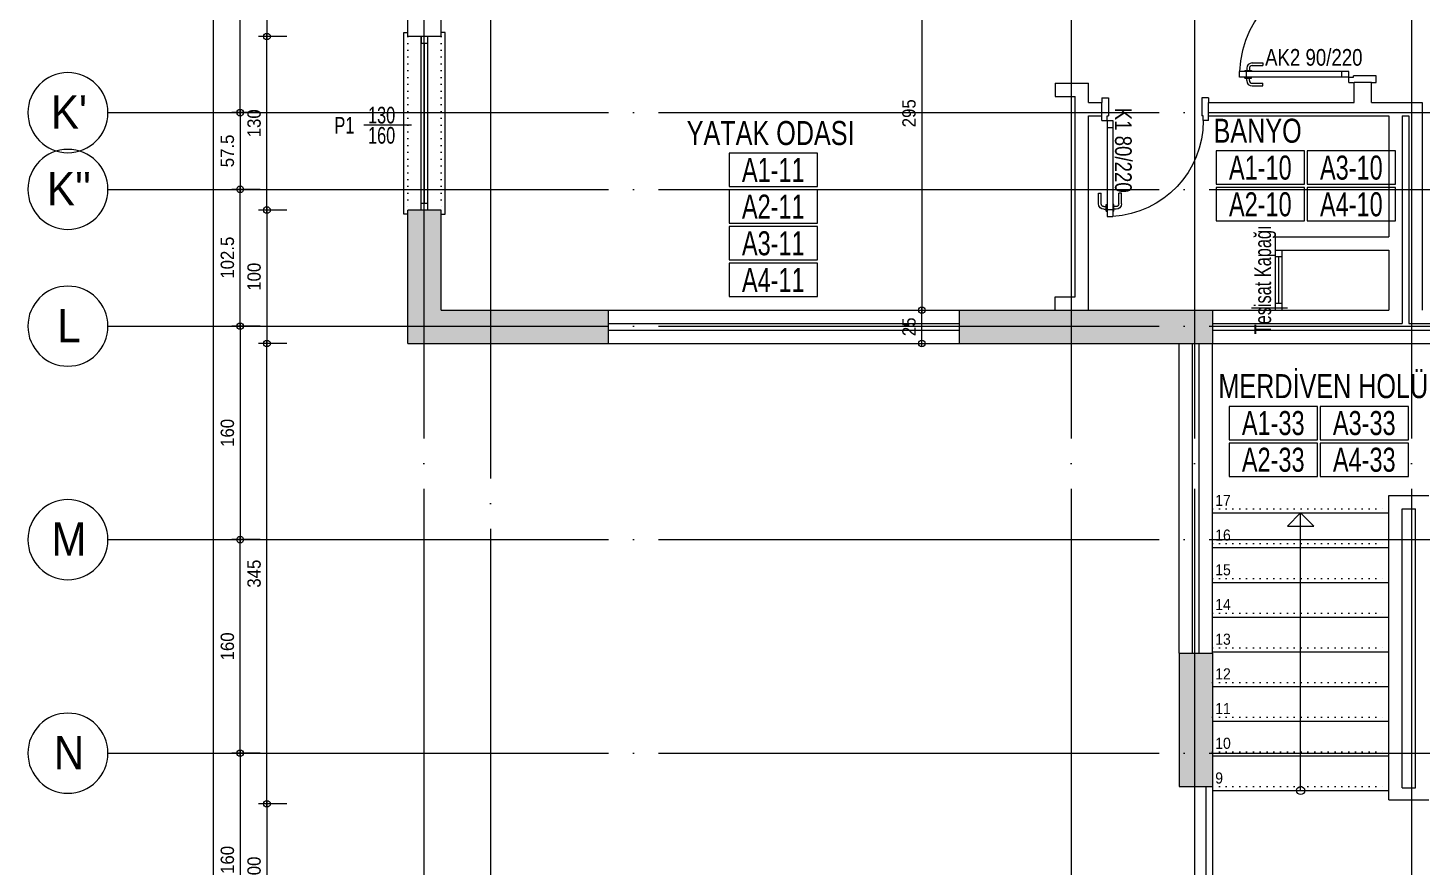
# Model space of a CAD drawing. Extents: x 460786 to 545292, y 30998 to 41694.
# Drawn here: x 468896 to 469941, y 38162 to 38791 of the extents above; entities that cross this region are included whole.
import ezdxf
from ezdxf.enums import TextEntityAlignment as Align

# ---------------------------------------------------------------- set-up
doc = ezdxf.new("R2010")
doc.units = 0
doc.header["$LTSCALE"] = 50
doc.header["$MEASUREMENT"] = 0
doc.header["$PDMODE"] = 35
doc.linetypes.add('DASHDOT', pattern=[5.5, 5, -0.25, 0, -0.25])
doc.linetypes.add('DASHED', pattern=[0.1, 0, -0.1])
doc.layers.get('0').update_dxf_attribs({"linetype": 'CONTINUOUS'})
doc.layers.get('Defpoints').update_dxf_attribs({"linetype": 'CONTINUOUS'})
for name, color, linetype in [('A-Aks Balonu', 2, 'CONTINUOUS'), ('A-Aks Dikey', 12, 'DASHDOT'), ('A-Aks Yatay', 12, 'DASHDOT'), ('A-Betonarme', 6, 'CONTINUOUS'), ('A-Cam', 160, 'CONTINUOUS'), ('A-Dash', 9, 'DASHED'), ('A-Duvar', 7, 'CONTINUOUS'), ('A-Gör 2', 40, 'CONTINUOUS'), ('A-Kapı', 2, 'CONTINUOUS'), ('A-mahal adi', 1, 'CONTINUOUS'), ('A-mahal no', 4, 'CONTINUOUS'), ('A-Merdiven', 11, 'CONTINUOUS'), ('A-Olcu DIS Dikey', 8, 'CONTINUOUS'), ('A-Olcu Ic Dikey', 8, 'CONTINUOUS'), ('A-Poz-Kapı', 4, 'CONTINUOUS'), ('A-Poz-Pen', 4, 'CONTINUOUS'), ('A-Tarama 1', 9, 'CONTINUOUS'), ('A-Yazı 2', 205, 'CONTINUOUS'), ('A-Yazı Merdiven', 4, 'CONTINUOUS')]:
    doc.layers.add(name, color=color, linetype=linetype)
doc.styles.add('blkan', font='arial.ttf', dxfattribs={"width": 0.9, "height": 12.5})
doc.styles.get("Standard").update_dxf_attribs({"font": 'arial.ttf', "width": 0.9})
doc.dimstyles.new('EXIT', dxfattribs={"dimscale": 50, "dimtxt": 0.23, "dimasz": 0.03, "dimexe": 0.125, "dimexo": 0.5, "dimgap": 0.09, "dimtad": 1, "dimzin": 1, "dimdsep": 46, "dimtxsty": 'Standard', "dimblk": 'TICK', "dimcen": 0.2, "dimadec": 0, "dimazin": 0, "dimtfac": 1, "dimtix": 1, "dimtofl": 0, "dimtmove": 2, "dimatfit": 3, "dimldrblk": 'TICK', "dimfxl": 1, "dimtolj": 1, "dimtzin": 1, "dimarcsym": 0})

# ---------------------------------------------------------------- blocks, each defined once
blk = doc.blocks.new('aks')
blk.add_circle((-0.8, 38.6), 60)
at = {"width": 0.9}
blk.add_attdef('AKSNO', text='', height=50, dxfattribs=at).set_placement((-0.8, 38.6), align=Align.MIDDLE_CENTER)
blk = doc.blocks.new('poz-pk1')
blk.add_line((24.3, 28.7), (24.3, -5.7))
at = {"width": 0.7}
for p in [(17, 10), (31.5, 10)]:
    blk.add_attdef('YAZı', text='', height=12, rotation=90, dxfattribs=at).set_placement(p, align=Align.MIDDLE_CENTER)
blk.add_attdef('POZ', text='', height=12, dxfattribs=at).set_placement((24.3, -14.4), align=Align.MIDDLE_CENTER)
blk = doc.blocks.new('kapı L 80p 10')
at = {"ltscale": 20}
for p, q in [((4, 75.4), (8.2, 75.4)), ((4, 3.5), (4, 75.4)), ((8.2, 3.5), (8.2, 75.4)), ((-2.5, 65.9), (-2.5, 57.9)), ((-0.5, 65.9), (-0.5, 57.9)), ((1.5, 69.9), (3.2, 69.9)), ((1.5, 67.9), (3.2, 67.9)), ((3.2, 71.4), (4, 71.4)), ((3.2, 71.4), (3.2, 66.4)), ((3.2, 66.4), (4, 66.4)), ((3.2, 66.4), (4, 66.4)), ((4, 70.2), (8.2, 70.2)), ((9, 71.4), (8.2, 71.4)), ((9, 66.4), (8.2, 66.4)), ((9, 71.4), (9, 66.4)), ((10.7, 69.9), (9, 69.9)), ((10.7, 67.9), (9, 67.9)), ((12.7, 65.9), (12.7, 57.9)), ((14.7, 65.9), (14.7, 57.9)), ((-2.5, 57.9), (-0.5, 57.9)), ((14.7, 57.9), (12.7, 57.9)), ((0, 3.5), (4, 3.5)), ((0, 3.5), (0, 0)), ((4, 8.7), (8.2, 8.7)), ((4, 3.5), (8.2, 3.5)), ((4, 3.5), (4, 0)), ((80, 3.5), (76, 3.5)), ((76, 3.5), (76, 0)), ((80, 3.5), (80, 0)), ((0, -13.5), (0, -10)), ((4, 0), (5, 0)), ((5, -13.5), (5, 0)), ((75, -13.5), (75, 0)), ((76, 0), (75, 0)), ((80, -13.5), (80, -10)), ((0, -13.5), (5, -13.5)), ((80, -13.5), (75, -13.5))]:
    blk.add_line(p, q, dxfattribs=at)
blk.add_arc((4, 3.5), 72, 360, 86.6558)
for centre, radius, start, end in [((1.5, 65.9), 4, 90, 180), ((1.5, 65.9), 2, 90, 180), ((10.7, 65.9), 4, 0, 90), ((10.7, 65.9), 2, 0, 90)]:
    blk.add_arc(centre, radius, start, end, dxfattribs=at)
at = {"layer": 'A-Poz-Kapı', "width": 0.8}
blk.add_attdef('POZNO', (30.2, -10), '', height=12.5, rotation=90, dxfattribs=at)
blk = doc.blocks.new('kapı L 90p 13.5')
at = {"ltscale": 20}
for p, q in [((1.5, 74.9), (3.2, 74.9)), ((3.2, 76.4), (4, 76.4)), ((3.2, 76.4), (3.2, 71.4)), ((4, 80.4), (8.2, 80.4)), ((4, -1.5), (4, 80.4)), ((4, 75.2), (8.2, 75.2)), ((8.2, -1.5), (8.2, 80.4)), ((9, 76.4), (8.2, 76.4)), ((9, 76.4), (9, 71.4)), ((10.7, 74.9), (9, 74.9)), ((-2.5, 70.9), (-2.5, 62.9)), ((-2.5, 62.9), (-0.5, 62.9)), ((-0.5, 70.9), (-0.5, 62.9)), ((1.5, 72.9), (3.2, 72.9)), ((3.2, 71.4), (4, 71.4)), ((3.2, 71.4), (4, 71.4)), ((9, 71.4), (8.2, 71.4)), ((10.7, 72.9), (9, 72.9)), ((12.7, 70.9), (12.7, 62.9)), ((14.7, 62.9), (12.7, 62.9)), ((14.7, 70.9), (14.7, 62.9)), ((4, 3.7), (8.2, 3.7)), ((0, -1.5), (4, -1.5)), ((0, -1.5), (0, -5)), ((4, -1.5), (8.2, -1.5)), ((4, -1.5), (4, -5)), ((4, -5), (5, -5)), ((5, -22), (5, -5)), ((85, -22), (85, -5)), ((86, -5), (85, -5)), ((90, -1.5), (86, -1.5)), ((86, -1.5), (86, -5)), ((90, -1.5), (90, -5))]:
    blk.add_line(p, q, dxfattribs=at)
for p, q in [((0, -18.5), (0, -22)), ((90, -18.5), (90, -22)), ((0, -22), (5, -22)), ((90, -22), (85, -22))]:
    blk.add_line(p, q)
for centre, radius, start, end in [((1.5, 70.9), 4, 90, 180), ((10.7, 70.9), 4, 0, 90), ((1.5, 70.9), 2, 90, 180), ((10.7, 70.9), 2, 0, 90)]:
    blk.add_arc(centre, radius, start, end, dxfattribs=at)
blk.add_arc((4, -1.5), 82, 0, 87.0641)
at = {"layer": 'A-Poz-Kapı', "width": 0.8}
blk.add_attdef('POZNO', (25, -18.5), '', height=12.5, rotation=90, dxfattribs=at)
blk = doc.blocks.new('mahal adı')
at = {"layer": 'A-mahal no'}
blk.add_lwpolyline([(-75.6, -73.4), (89.9, -73.4), (89.9, -10.9), (-75.6, -10.9)], close=True, dxfattribs=at)
at = {"layer": 'A-mahal adi', "width": 0.75}
for p in [(2.1, 88.8), (2.1, 27)]:
    blk.add_attdef('MAHALADI', text='', height=45, dxfattribs=at).set_placement(p, align=Align.MIDDLE_CENTER)
at = {"layer": 'A-mahal no', "width": 0.7}
blk.add_attdef('MAHALNO', text='', height=45, dxfattribs=at).set_placement((7.1, -42.1), align=Align.MIDDLE_CENTER)
blk = doc.blocks.new('TICK', base_point=(53.7, 38.06))
blk.add_line((55.37, 38.06), (52.04, 38.06))
blk.add_circle((53.7, 38.06), 1.67)
blk = doc.blocks.new('*D278')
at = {"layer": 'A-Olcu DIS Dikey', "color": 0, "lineweight": -2, "transparency": 16777216}
for p, q in [((469090, 38899.5), (469068.8, 38899.5)), ((469075, 38898), (469075, 38786)), ((469090, 38784.5), (469068.8, 38784.5))]:
    blk.add_line(p, q, dxfattribs=at)
at = {"layer": 'Defpoints', "color": 0, "transparency": 16777216}
for p in [(469115, 38899.5), (469075, 38784.5), (469115, 38784.5)]:
    blk.add_point(p, dxfattribs=at)
at = {"layer": 'A-Olcu DIS Dikey', "color": 0, "lineweight": -2, "transparency": 16777216, "xscale": 1.5, "yscale": 1.5, "zscale": 1.5}
for p, rotation in [((469075, 38899.5), 90), ((469075, 38784.5), 270)]:
    blk.add_blockref('TICK', p, dxfattribs=dict(at, rotation=rotation))
at = {"layer": 'A-Olcu DIS Dikey', "color": 0, "transparency": 16777216, "insert": (469065.4, 38842), "char_height": 10, "attachment_point": 5, "rotation": 90}
blk.add_mtext('\\A1;115', dxfattribs=at)
blk = doc.blocks.new('*D279')
at = {"layer": 'A-Olcu DIS Dikey', "color": 0, "lineweight": -2, "transparency": 16777216}
for p, q in [((469090, 38554.5), (469068.8, 38554.5)), ((469075, 38211), (469075, 38553)), ((469090, 38209.5), (469068.8, 38209.5))]:
    blk.add_line(p, q, dxfattribs=at)
at = {"layer": 'Defpoints', "color": 0, "transparency": 16777216}
for p in [(469075, 38554.5), (469115, 38554.5), (469115, 38209.5)]:
    blk.add_point(p, dxfattribs=at)
at = {"layer": 'A-Olcu DIS Dikey', "color": 0, "lineweight": -2, "transparency": 16777216, "xscale": 1.5, "yscale": 1.5, "zscale": 1.5}
for p, rotation in [((469075, 38554.5), 90), ((469075, 38209.5), 270)]:
    blk.add_blockref('TICK', p, dxfattribs=dict(at, rotation=rotation))
at = {"layer": 'A-Olcu DIS Dikey', "color": 0, "transparency": 16777216, "insert": (469065.4, 38382), "char_height": 10, "attachment_point": 5, "rotation": 90}
blk.add_mtext('\\A1;345', dxfattribs=at)
blk = doc.blocks.new('*D281')
at = {"layer": 'A-Olcu DIS Dikey', "color": 0, "lineweight": -2, "transparency": 16777216}
for p, q in [((469070, 38247.5), (469048.8, 38247.5)), ((469055, 38246), (469055, 38089)), ((469070, 38087.5), (469048.8, 38087.5))]:
    blk.add_line(p, q, dxfattribs=at)
at = {"layer": 'Defpoints', "color": 0, "transparency": 16777216}
for p in [(469095, 38247.5), (469055, 38087.5), (469095, 38087.5)]:
    blk.add_point(p, dxfattribs=at)
at = {"layer": 'A-Olcu DIS Dikey', "color": 0, "lineweight": -2, "transparency": 16777216, "xscale": 1.5, "yscale": 1.5, "zscale": 1.5}
for p, rotation in [((469055, 38247.5), 90), ((469055, 38087.5), 270)]:
    blk.add_blockref('TICK', p, dxfattribs=dict(at, rotation=rotation))
at = {"layer": 'A-Olcu DIS Dikey', "color": 0, "transparency": 16777216, "insert": (469045.4, 38167.5), "char_height": 10, "attachment_point": 5, "rotation": 90}
blk.add_mtext('\\A1;160', dxfattribs=at)
blk = doc.blocks.new('*D282')
at = {"layer": 'A-Olcu DIS Dikey', "color": 0, "lineweight": -2, "transparency": 16777216}
for p, q in [((469070, 38407.5), (469048.8, 38407.5)), ((469055, 38249), (469055, 38406)), ((469070, 38247.5), (469048.8, 38247.5))]:
    blk.add_line(p, q, dxfattribs=at)
at = {"layer": 'Defpoints', "color": 0, "transparency": 16777216}
for p in [(469055, 38407.5), (469095, 38407.5), (469095, 38247.5)]:
    blk.add_point(p, dxfattribs=at)
at = {"layer": 'A-Olcu DIS Dikey', "color": 0, "lineweight": -2, "transparency": 16777216, "xscale": 1.5, "yscale": 1.5, "zscale": 1.5}
for p, rotation in [((469055, 38407.5), 90), ((469055, 38247.5), 270)]:
    blk.add_blockref('TICK', p, dxfattribs=dict(at, rotation=rotation))
at = {"layer": 'A-Olcu DIS Dikey', "color": 0, "transparency": 16777216, "insert": (469045.4, 38327.5), "char_height": 10, "attachment_point": 5, "rotation": 90}
blk.add_mtext('\\A1;160', dxfattribs=at)
blk = doc.blocks.new('*D283')
at = {"layer": 'A-Olcu DIS Dikey', "color": 0, "lineweight": -2, "transparency": 16777216}
for p, q in [((469070, 38567.5), (469048.8, 38567.5)), ((469055, 38566), (469055, 38409)), ((469070, 38407.5), (469048.8, 38407.5))]:
    blk.add_line(p, q, dxfattribs=at)
at = {"layer": 'Defpoints', "color": 0, "transparency": 16777216}
for p in [(469095, 38567.5), (469055, 38407.5), (469095, 38407.5)]:
    blk.add_point(p, dxfattribs=at)
at = {"layer": 'A-Olcu DIS Dikey', "color": 0, "lineweight": -2, "transparency": 16777216, "xscale": 1.5, "yscale": 1.5, "zscale": 1.5}
for p, rotation in [((469055, 38567.5), 90), ((469055, 38407.5), 270)]:
    blk.add_blockref('TICK', p, dxfattribs=dict(at, rotation=rotation))
at = {"layer": 'A-Olcu DIS Dikey', "color": 0, "transparency": 16777216, "insert": (469045.4, 38487.5), "char_height": 10, "attachment_point": 5, "rotation": 90}
blk.add_mtext('\\A1;160', dxfattribs=at)
blk = doc.blocks.new('*D284')
at = {"layer": 'A-Olcu DIS Dikey', "color": 0, "lineweight": -2, "transparency": 16777216}
for p, q in [((469070, 38670), (469048.8, 38670)), ((469055, 38569), (469055, 38668.5)), ((469070, 38567.5), (469048.8, 38567.5))]:
    blk.add_line(p, q, dxfattribs=at)
at = {"layer": 'Defpoints', "color": 0, "transparency": 16777216}
for p in [(469055, 38670), (469095, 38670), (469095, 38567.5)]:
    blk.add_point(p, dxfattribs=at)
at = {"layer": 'A-Olcu DIS Dikey', "color": 0, "lineweight": -2, "transparency": 16777216, "xscale": 1.5, "yscale": 1.5, "zscale": 1.5}
for p, rotation in [((469055, 38670), 90), ((469055, 38567.5), 270)]:
    blk.add_blockref('TICK', p, dxfattribs=dict(at, rotation=rotation))
at = {"layer": 'A-Olcu DIS Dikey', "color": 0, "transparency": 16777216, "insert": (469045.4, 38618.8), "char_height": 10, "attachment_point": 5, "rotation": 90}
blk.add_mtext('\\A1;102.5', dxfattribs=at)
blk = doc.blocks.new('*D285')
at = {"layer": 'A-Olcu DIS Dikey', "color": 0, "lineweight": -2, "transparency": 16777216}
for p, q in [((469070, 38727.5), (469048.8, 38727.5)), ((469055, 38726), (469055, 38671.5)), ((469070, 38670), (469048.8, 38670))]:
    blk.add_line(p, q, dxfattribs=at)
at = {"layer": 'Defpoints', "color": 0, "transparency": 16777216}
for p in [(469095, 38727.5), (469055, 38670), (469095, 38670)]:
    blk.add_point(p, dxfattribs=at)
at = {"layer": 'A-Olcu DIS Dikey', "color": 0, "lineweight": -2, "transparency": 16777216, "xscale": 1.5, "yscale": 1.5, "zscale": 1.5}
for p, rotation in [((469055, 38727.5), 90), ((469055, 38670), 270)]:
    blk.add_blockref('TICK', p, dxfattribs=dict(at, rotation=rotation))
at = {"layer": 'A-Olcu DIS Dikey', "color": 0, "transparency": 16777216, "insert": (469045.4, 38698.8), "char_height": 10, "attachment_point": 5, "rotation": 90}
blk.add_mtext('\\A1;57.5', dxfattribs=at)
blk = doc.blocks.new('*D286')
at = {"layer": 'A-Olcu DIS Dikey', "color": 0, "lineweight": -2, "transparency": 16777216}
for p, q in [((469070, 38887.5), (469048.8, 38887.5)), ((469055, 38729), (469055, 38886)), ((469070, 38727.5), (469048.8, 38727.5))]:
    blk.add_line(p, q, dxfattribs=at)
at = {"layer": 'Defpoints', "color": 0, "transparency": 16777216}
for p in [(469055, 38887.5), (469095, 38887.5), (469095, 38727.5)]:
    blk.add_point(p, dxfattribs=at)
at = {"layer": 'A-Olcu DIS Dikey', "color": 0, "lineweight": -2, "transparency": 16777216, "xscale": 1.5, "yscale": 1.5, "zscale": 1.5}
for p, rotation in [((469055, 38887.5), 90), ((469055, 38727.5), 270)]:
    blk.add_blockref('TICK', p, dxfattribs=dict(at, rotation=rotation))
at = {"layer": 'A-Olcu DIS Dikey', "color": 0, "transparency": 16777216, "insert": (469045.4, 38807.5), "char_height": 10, "attachment_point": 5, "rotation": 90}
blk.add_mtext('\\A1;160', dxfattribs=at)
blk = doc.blocks.new('*D296')
at = {"layer": 'A-Olcu DIS Dikey', "color": 0, "lineweight": -2, "transparency": 16777216}
for p, q in [((469050, 40831.5), (469028.8, 40831.5)), ((469035, 38076), (469035, 40830)), ((469050, 38074.5), (469028.8, 38074.5))]:
    blk.add_line(p, q, dxfattribs=at)
at = {"layer": 'Defpoints', "color": 0, "transparency": 16777216}
for p in [(469035, 40831.5), (469075, 40831.5), (469075, 38074.5)]:
    blk.add_point(p, dxfattribs=at)
at = {"layer": 'A-Olcu DIS Dikey', "color": 0, "lineweight": -2, "transparency": 16777216, "xscale": 1.5, "yscale": 1.5, "zscale": 1.5}
for p, rotation in [((469035, 40831.5), 90), ((469035, 38074.5), 270)]:
    blk.add_blockref('TICK', p, dxfattribs=dict(at, rotation=rotation))
at = {"layer": 'A-Olcu DIS Dikey', "color": 0, "transparency": 16777216, "insert": (469025.4, 39453), "char_height": 10, "attachment_point": 5, "rotation": 90}
blk.add_mtext('\\A1;2757', dxfattribs=at)
blk = doc.blocks.new('*D300')
at = {"layer": 'A-Olcu DIS Dikey', "color": 0, "lineweight": -2, "transparency": 16777216}
for p, q in [((469090, 38784.5), (469068.8, 38784.5)), ((469075, 38656), (469075, 38783)), ((469090, 38654.5), (469068.8, 38654.5))]:
    blk.add_line(p, q, dxfattribs=at)
at = {"layer": 'Defpoints', "color": 0, "transparency": 16777216}
for p in [(469075, 38784.5), (469115, 38784.5), (469115, 38654.5)]:
    blk.add_point(p, dxfattribs=at)
at = {"layer": 'A-Olcu DIS Dikey', "color": 0, "lineweight": -2, "transparency": 16777216, "xscale": 1.5, "yscale": 1.5, "zscale": 1.5}
for p, rotation in [((469075, 38784.5), 90), ((469075, 38654.5), 270)]:
    blk.add_blockref('TICK', p, dxfattribs=dict(at, rotation=rotation))
at = {"layer": 'A-Olcu DIS Dikey', "color": 0, "transparency": 16777216, "insert": (469065.4, 38719.5), "char_height": 10, "attachment_point": 5, "rotation": 90}
blk.add_mtext('\\A1;130', dxfattribs=at)
blk = doc.blocks.new('*D301')
at = {"layer": 'A-Olcu DIS Dikey', "color": 0, "lineweight": -2, "transparency": 16777216}
for p, q in [((469090, 38654.5), (469068.8, 38654.5)), ((469075, 38653), (469075, 38556)), ((469090, 38554.5), (469068.8, 38554.5))]:
    blk.add_line(p, q, dxfattribs=at)
at = {"layer": 'Defpoints', "color": 0, "transparency": 16777216}
for p in [(469115, 38654.5), (469075, 38554.5), (469115, 38554.5)]:
    blk.add_point(p, dxfattribs=at)
at = {"layer": 'A-Olcu DIS Dikey', "color": 0, "lineweight": -2, "transparency": 16777216, "xscale": 1.5, "yscale": 1.5, "zscale": 1.5}
for p, rotation in [((469075, 38654.5), 90), ((469075, 38554.5), 270)]:
    blk.add_blockref('TICK', p, dxfattribs=dict(at, rotation=rotation))
at = {"layer": 'A-Olcu DIS Dikey', "color": 0, "transparency": 16777216, "insert": (469065.4, 38604.5), "char_height": 10, "attachment_point": 5, "rotation": 90}
blk.add_mtext('\\A1;100', dxfattribs=at)
blk = doc.blocks.new('*D302')
at = {"layer": 'A-Olcu DIS Dikey', "color": 0, "lineweight": -2, "transparency": 16777216}
for p, q in [((469090, 38209.5), (469068.8, 38209.5)), ((469075, 38208), (469075, 38111)), ((469090, 38109.5), (469068.8, 38109.5))]:
    blk.add_line(p, q, dxfattribs=at)
at = {"layer": 'Defpoints', "color": 0, "transparency": 16777216}
for p in [(469115, 38209.5), (469075, 38109.5), (469115, 38109.5)]:
    blk.add_point(p, dxfattribs=at)
at = {"layer": 'A-Olcu DIS Dikey', "color": 0, "lineweight": -2, "transparency": 16777216, "xscale": 1.5, "yscale": 1.5, "zscale": 1.5}
for p, rotation in [((469075, 38209.5), 90), ((469075, 38109.5), 270)]:
    blk.add_blockref('TICK', p, dxfattribs=dict(at, rotation=rotation))
at = {"layer": 'A-Olcu DIS Dikey', "color": 0, "transparency": 16777216, "insert": (469065.4, 38159.5), "char_height": 10, "attachment_point": 5, "rotation": 90}
blk.add_mtext('\\A1;100', dxfattribs=at)
blk = doc.blocks.new('*D752')
at = {"layer": 'A-Olcu Ic Dikey', "color": 0, "lineweight": -2, "transparency": 16777216}
for p, q in [((469550.7444, 38874.50245), (469571.9944, 38874.50245)), ((469565.7444, 38873.00245), (469565.7444, 38581.00245)), ((469550.7444, 38579.50245), (469571.9944, 38579.50245))]:
    blk.add_line(p, q, dxfattribs=at)
at = {"layer": 'Defpoints', "color": 0, "transparency": 16777216}
for p in [(469525.7444, 38874.50245), (469525.7444, 38579.50245), (469565.7444, 38579.50245)]:
    blk.add_point(p, dxfattribs=at)
at = {"layer": 'A-Olcu Ic Dikey', "color": 0, "lineweight": -2, "transparency": 16777216, "xscale": 1.5, "yscale": 1.5, "zscale": 1.5}
for p, rotation in [((469565.7444, 38874.50245), 90), ((469565.7444, 38579.50245), 270)]:
    blk.add_blockref('TICK', p, dxfattribs=dict(at, rotation=rotation))
at = {"layer": 'A-Olcu Ic Dikey', "color": 0, "transparency": 16777216, "insert": (469556.13867, 38727.00245), "char_height": 10, "attachment_point": 5, "rotation": 90}
blk.add_mtext('\\A1;295', dxfattribs=at)
blk = doc.blocks.new('*D753')
at = {"layer": 'A-Olcu Ic Dikey', "color": 0, "lineweight": -2, "transparency": 16777216}
for p, q in [((469550.7444, 38579.50245), (469571.9944, 38579.50245)), ((469565.7444, 38556.00245), (469565.7444, 38578.00245)), ((469550.7444, 38554.50245), (469571.9944, 38554.50245))]:
    blk.add_line(p, q, dxfattribs=at)
at = {"layer": 'Defpoints', "color": 0, "transparency": 16777216}
for p in [(469525.7444, 38579.50245), (469565.7444, 38579.50245), (469525.7444, 38554.50245)]:
    blk.add_point(p, dxfattribs=at)
at = {"layer": 'A-Olcu Ic Dikey', "color": 0, "lineweight": -2, "transparency": 16777216, "xscale": 1.5, "yscale": 1.5, "zscale": 1.5}
for p, rotation in [((469565.7444, 38579.50245), 90), ((469565.7444, 38554.50245), 270)]:
    blk.add_blockref('TICK', p, dxfattribs=dict(at, rotation=rotation))
at = {"layer": 'A-Olcu Ic Dikey', "color": 0, "transparency": 16777216, "insert": (469556.13867, 38567.00245), "char_height": 10, "attachment_point": 5, "rotation": 90}
blk.add_mtext('\\A1;25', dxfattribs=at)

msp = doc.modelspace()

# ---------------------------------------------------------------- hatches: boundary and pattern name
at = {"layer": 'A-Tarama 1'}
h = msp.add_hatch(dxfattribs=at)
h.set_pattern_fill('ANSI33', color=256, scale=30, angle=180, style=0)
h.set_pattern_definition([(225, (3956.983, -2e-09), (5.30330086, -5.30330086), []), (225, (3951.68, -2e-09), (5.30330086, -5.30330086), [3.75, -1.875])])
h.paths.add_polyline_path([(469255.57, 40179.5), (469180.57, 40179.5), (469180.57, 40154.5), (469255.57, 40154.5)])
h.paths.add_polyline_path([(469205.57, 40474.5), (469330.57, 40474.5), (469330.57, 40499.5), (469180.57, 40499.5), (469180.57, 40392.5), (469205.57, 40392.5)])
h.paths.add_polyline_path([(469690.57, 40499.5), (469593.57, 40499.5), (469593.57, 40474.5), (469690.57, 40474.5)])
h.paths.add_polyline_path([(469945.57, 40499.5), (469920.57, 40499.5), (469920.57, 40371.5), (469945.57, 40371.5)])
h.paths.add_polyline_path([(469690.57, 39860), (469593.57, 39860), (469593.57, 39835), (469690.57, 39835)])
h.paths.add_polyline_path([(469330.57, 39860), (469230.57, 39860), (469230.57, 39835), (469330.57, 39835)])
h.paths.add_polyline_path([(469330.57, 39220), (469230.57, 39220), (469230.57, 39195), (469330.57, 39195)])
h.paths.add_polyline_path([(469690.57, 39220), (469593.57, 39220), (469593.57, 39195), (469690.57, 39195)])
h.paths.add_polyline_path([(469255.57, 38899.5), (469180.57, 38899.5), (469180.57, 38874.5), (469205.57, 38874.5), (469255.57, 38874.5)])
h.paths.add_polyline_path([(469330.57, 38579.5), (469205.57, 38579.5), (469205.57, 38654.5), (469180.57, 38654.5), (469180.57, 38554.5), (469330.57, 38554.5)])
h.paths.add_polyline_path([(469783.57, 38579.5), (469593.57, 38579.5), (469593.57, 38554.5), (469783.57, 38554.5)])
h.paths.add_polyline_path([(470103.57, 38099.5), (469758.57, 38099.5), (469758.57, 38074.5), (470103.57, 38074.5)])
h.paths.add_polyline_path([(469783.57, 38322.5), (469758.57, 38322.5), (469758.57, 38222.5), (469783.57, 38222.5)])
h.paths.add_polyline_path([(470185.57, 38247.5), (470103.57, 38247.5), (470103.57, 38322.5), (470078.57, 38322.5), (470078.57, 38222.5), (470185.57, 38222.5)])
h.paths.add_polyline_path([(470103.57, 38682.5), (470078.57, 38682.5), (470078.57, 38554.5), (470103.57, 38554.5)])
h.paths.add_polyline_path([(470430.57, 38114.5), (470390.57, 38114.5), (470390.57, 38074.5), (470430.57, 38074.5)])
h.paths.add_polyline_path([(470750.57, 38114.5), (470710.57, 38114.5), (470710.57, 38074.5), (470750.57, 38074.5)])
h.paths.add_polyline_path([(470742.57, 38322.5), (470717.57, 38322.5), (470717.57, 38222.5), (470742.57, 38222.5)])
h.paths.add_polyline_path([(470742.57, 38682.5), (470717.57, 38682.5), (470717.57, 38554.5), (470742.57, 38554.5)])
h.paths.add_polyline_path([(471383.57, 38682.5), (471358.57, 38682.5), (471358.57, 38554.5), (471383.57, 38554.5)])
h.paths.add_polyline_path([(471383.57, 38322.5), (471358.57, 38322.5), (471358.57, 38222.5), (471383.57, 38222.5)])
h.paths.add_polyline_path([(471383.57, 38114.5), (471350.57, 38114.5), (471350.57, 38074.5), (471383.57, 38074.5)])
h.paths.add_polyline_path([(471070.57, 38114.5), (471030.57, 38114.5), (471030.57, 38074.5), (471070.57, 38074.5)])
h.paths.add_polyline_path([(471426.57, 38746.5), (471393.57, 38746.5), (471393.57, 38706.5), (471426.57, 38706.5)])
h.paths.add_polyline_path([(471426.57, 39066.5), (471393.57, 39066.5), (471393.57, 39026.5), (471426.57, 39026.5)])
h.paths.add_polyline_path([(471383.57, 39066.5), (471358.57, 39066.5), (471193.57, 39066.5), (471193.57, 39041.5), (471343.57, 39041.5), (471343.57, 39026.5), (471383.57, 39026.5)])
h.paths.add_polyline_path([(470423.57, 39066.5), (470078.57, 39066.5), (470078.57, 39041.5), (470423.57, 39041.5)])
h.paths.add_polyline_path([(470751.57, 39081.5), (470711.57, 39081.5), (470711.57, 39041.5), (470751.57, 39041.5)])
h.paths.add_polyline_path([(470438.57, 39406.5), (470398.57, 39406.5), (470398.57, 39366.5), (470438.57, 39366.5)])
h.paths.add_polyline_path([(470103.57, 39406.5), (470063.57, 39406.5), (470063.57, 39366.5), (470103.57, 39366.5)])
h.paths.add_polyline_path([(470103.57, 39686.5), (470063.57, 39686.5), (470063.57, 39646.5), (470103.57, 39646.5)])
h.paths.add_polyline_path([(470103.57, 39862.5), (470103.57, 40011.5), (470078.57, 40011.5), (470078.57, 39832.5), (470103.57, 39832.5)])
h.paths.add_polyline_path([(470423.57, 40011.5), (470398.57, 40011.5), (470398.57, 39832.5), (470423.57, 39832.5)])
h.paths.add_polyline_path([(470438.57, 39686.5), (470398.57, 39686.5), (470398.57, 39646.5), (470438.57, 39646.5)])
h.paths.add_polyline_path([(470751.57, 40011.5), (470711.57, 40011.5), (470711.57, 39971.5), (470751.57, 39971.5)])
h.paths.add_polyline_path([(471383.57, 40026.5), (471343.57, 40026.5), (471343.57, 40011.5), (471193.57, 40011.5), (471193.57, 39986.5), (471383.57, 39986.5)])
h.paths.add_polyline_path([(471426.57, 40026.5), (471393.57, 40026.5), (471393.57, 39986.5), (471426.57, 39986.5)])
h.paths.add_polyline_path([(471383.57, 40507.5), (471358.57, 40507.5), (471358.57, 40371.5), (471383.57, 40371.5)])
h.paths.add_polyline_path([(471383.57, 40831.5), (471275.57, 40831.5), (471275.57, 40806.5), (471358.57, 40806.5), (471358.57, 40727.5), (471383.57, 40727.5)])
h.paths.add_polyline_path([(471383.57, 40978.5), (471351.57, 40978.5), (471351.57, 40938.5), (471383.57, 40938.5)])
h.paths.add_polyline_path([(471425.57, 40978.5), (471393.57, 40978.5), (471393.57, 40938.5), (471425.57, 40938.5)])
h.paths.add_polyline_path([(471071.57, 40978.5), (471031.57, 40978.5), (471031.57, 40938.5), (471071.57, 40938.5)])
h.paths.add_polyline_path([(470751.57, 40978.5), (470711.57, 40978.5), (470711.57, 40938.5), (470751.57, 40938.5)])
h.paths.add_polyline_path([(470743.57, 40831.5), (470718.57, 40831.5), (470718.57, 40727.5), (470743.57, 40727.5)])
h.paths.add_polyline_path([(470743.57, 40495.5), (470718.57, 40495.5), (470718.57, 40384.5), (470718.57, 40371.5), (470743.57, 40371.5)])
h.paths.add_polyline_path([(470103.57, 40507.5), (470078.57, 40507.5), (470078.57, 40371.5), (470103.57, 40371.5)])
h.paths.add_polyline_path([(470186.57, 40831.5), (470078.57, 40831.5), (470078.57, 40727.5), (470103.57, 40727.5), (470103.57, 40806.5), (470186.57, 40806.5)])
h.paths.add_polyline_path([(470111.57, 40978.5), (470078.57, 40978.5), (470078.57, 40938.5), (470111.57, 40938.5)])
h.paths.add_polyline_path([(470431.57, 40978.5), (470391.57, 40978.5), (470391.57, 40938.5), (470431.57, 40938.5)])

# ---------------------------------------------------------------- linework, layer by layer
at = {"layer": 'A-Aks Dikey', "ltscale": 1.5}
for p, q in [((469192.57, 41333.83), (469192.57, 37667.36)), ((469677.57, 41333.83), (469677.57, 37667.36)), ((469770.07, 41333.83), (469770.07, 37667.36)), ((469932.57, 41333.83), (469932.57, 37667.36)), ((469242.57, 41303.83), (469242.57, 37697.36))]:
    msp.add_line(p, q, dxfattribs=at)
at = {"layer": 'A-Aks Yatay', "ltscale": 1.5}
for p, q in [((468955.88, 38727.5), (471794.29, 38727.5)), ((468955.88, 38670), (471794.29, 38670)), ((468955.88, 38567.5), (471794.29, 38567.5)), ((468955.88, 38407.5), (471794.29, 38407.5)), ((468955.88, 38247.5), (471794.29, 38247.5))]:
    msp.add_line(p, q, dxfattribs=at)
at = {"layer": 'A-Betonarme'}
for p, q in [((469180.57, 38554.5), (469180.57, 38654.5)), ((469205.57, 38654.5), (469180.57, 38654.5)), ((469205.57, 38579.5), (469205.57, 38654.5)), ((469205.57, 38579.5), (469205.57, 38654.5)), ((469205.57, 38579.5), (469330.57, 38579.5)), ((469330.57, 38579.5), (469330.57, 38554.5)), ((469593.57, 38579.5), (469783.57, 38579.5)), ((469593.57, 38579.5), (469593.57, 38554.5)), ((469783.57, 38579.5), (469783.57, 38554.5)), ((469180.57, 38554.5), (469330.57, 38554.5)), ((469593.57, 38554.5), (469783.57, 38554.5)), ((469758.57, 38322.5), (469758.57, 38222.5)), ((469758.57, 38322.5), (469783.57, 38322.5)), ((469783.57, 38322.5), (469783.57, 38222.5)), ((469758.57, 38222.5), (469783.57, 38222.5))]:
    msp.add_line(p, q, dxfattribs=at)
at = {"layer": 'A-Cam'}
for p, q in [((469190.57, 38654.5), (469190.57, 38784.5)), ((469193.07, 38659.5), (469193.07, 38779.5)), ((469195.57, 38654.5), (469195.57, 38784.5)), ((469830.57, 38624.5), (469830.57, 38579.5)), ((469835.57, 38624.5), (469835.57, 38579.5)), ((469835.57, 38619.5), (469830.57, 38619.5)), ((469833.07, 38619.5), (469833.07, 38584.5)), ((469835.57, 38584.5), (469830.57, 38584.5))]:
    msp.add_line(p, q, dxfattribs=at)
for points in [[(469190.57, 38784.5), (469190.57, 38779.5), (469195.57, 38779.5)], [(469195.57, 38654.5), (469195.57, 38659.5), (469190.57, 38659.5)]]:
    msp.add_lwpolyline(points, dxfattribs=at)
at = {"layer": 'A-Dash'}
for p, q in [((469180.57, 38784.5), (469180.57, 38654.5)), ((469205.57, 38784.5), (469205.57, 38654.5)), ((469783.57, 38430.5), (469915.57, 38430.5)), ((469783.57, 38404.5), (469915.57, 38404.5)), ((469783.57, 38378.5), (469915.57, 38378.5)), ((469783.57, 38352.5), (469915.57, 38352.5)), ((469783.57, 38326.5), (469915.57, 38326.5)), ((469783.57, 38300.5), (469915.57, 38300.5)), ((469783.57, 38274.5), (469915.57, 38274.5)), ((469783.57, 38248.5), (469915.57, 38248.5)), ((469783.57, 38222.5), (469915.57, 38222.5))]:
    msp.add_line(p, q, dxfattribs=at)
at = {"layer": 'A-Duvar'}
for p, q in [((469180.57, 38784.5), (469180.57, 38874.5)), ((469205.57, 38784.5), (469205.57, 38874.5)), ((469205.57, 38784.5), (469180.57, 38784.5)), ((469665.57, 38749.5), (469690.57, 38749.5)), ((469665.57, 38749.5), (469665.57, 38739.5)), ((469690.57, 38735), (469690.57, 38749.5)), ((469889.57, 38735), (469889.57, 38750)), ((469902.57, 38750), (469889.57, 38750)), ((469902.57, 38735), (469902.57, 38750)), ((469665.57, 38739.5), (469680.57, 38739.5)), ((469680.57, 38589.5), (469680.57, 38739.5)), ((469690.57, 38735), (469700.57, 38735)), ((469700.57, 38725), (469700.57, 38735)), ((469780.57, 38725), (469780.57, 38735)), ((469780.57, 38735), (469889.57, 38735)), ((469902.57, 38735), (469940.57, 38735)), ((469940.57, 38735), (469940.57, 38579.5)), ((469690.57, 38579.5), (469690.57, 38725)), ((469690.57, 38725), (469700.57, 38725)), ((469780.57, 38725), (469915.57, 38725)), ((469915.57, 38725), (469915.57, 38634.5)), ((469925.57, 38725), (469925.57, 38569.5)), ((469925.57, 38725), (469930.57, 38725)), ((469930.57, 38725), (469930.57, 38569.5)), ((469830.57, 38634.5), (469915.57, 38634.5)), ((469830.57, 38634.5), (469830.57, 38624.5)), ((469830.57, 38624.5), (469915.57, 38624.5)), ((469915.57, 38624.5), (469915.57, 38579.5)), ((469665.57, 38579.5), (469665.57, 38589.5)), ((469665.57, 38589.5), (469680.57, 38589.5)), ((469330.57, 38579.5), (469593.57, 38579.5)), ((469783.57, 38579.5), (469830.57, 38579.5)), ((469830.57, 38579.5), (469915.57, 38579.5)), ((469330.57, 38569.5), (469593.57, 38569.5)), ((469330.57, 38564.5), (469593.57, 38564.5)), ((469783.57, 38569.5), (469925.57, 38569.5)), ((469783.57, 38564.5), (469958.57, 38564.5)), ((469930.57, 38569.5), (469958.57, 38569.5)), ((469330.57, 38554.5), (469593.57, 38554.5)), ((469758.57, 38322.5), (469758.57, 38554.5)), ((469768.57, 38322.5), (469768.57, 38554.5)), ((469773.57, 38322.5), (469773.57, 38554.5)), ((469783.57, 38322.5), (469783.57, 38554.5)), ((469783.57, 38554.5), (469968.57, 38554.5))]:
    msp.add_line(p, q, dxfattribs=at)
at = {"layer": 'A-Gör 2'}
for p, q in [((469177.57, 38784.5), (469177.57, 38787.5)), ((469177.57, 38787.5), (469180.57, 38787.5)), ((469177.57, 38651.5), (469177.57, 38784.5)), ((469208.57, 38787.5), (469205.57, 38787.5)), ((469208.57, 38784.5), (469208.57, 38787.5)), ((469208.57, 38651.5), (469208.57, 38784.5)), ((469180.57, 38651.5), (469177.57, 38651.5)), ((469205.57, 38651.5), (469208.57, 38651.5)), ((469915.57, 38440.5), (469945.57, 38440.5)), ((469915.57, 38212.5), (469915.57, 38440.5)), ((469925.57, 38221.5), (469925.57, 38430.5)), ((469925.57, 38430.5), (469935.57, 38430.5)), ((469935.57, 38221.5), (469935.57, 38430.5)), ((469778.57, 38222.5), (469778.57, 38099.5)), ((469783.57, 38222.5), (469783.57, 38099.5)), ((469925.57, 38221.5), (469935.57, 38221.5)), ((469915.57, 38212.5), (469945.57, 38212.5))]:
    msp.add_line(p, q, dxfattribs=at)
at = {"layer": 'A-mahal no'}
for points in [[(469854.44, 38673.79), (469920.64, 38673.79), (469920.64, 38698.78), (469854.44, 38698.78)], [(469421.32, 38644.58), (469487.52, 38644.58), (469487.52, 38669.57), (469421.32, 38669.57)], [(469786.24, 38646.3), (469852.44, 38646.3), (469852.44, 38671.3), (469786.24, 38671.3)], [(469854.44, 38646.3), (469920.64, 38646.3), (469920.64, 38671.3), (469854.44, 38671.3)], [(469421.32, 38617.09), (469487.52, 38617.09), (469487.52, 38642.09), (469421.32, 38642.09)], [(469421.32, 38589.61), (469487.52, 38589.61), (469487.52, 38614.61), (469421.32, 38614.61)], [(469864.13, 38482.39), (469930.33, 38482.39), (469930.33, 38507.38), (469864.13, 38507.38)], [(469795.93, 38454.9), (469862.13, 38454.9), (469862.13, 38479.9), (469795.93, 38479.9)], [(469864.13, 38454.9), (469930.33, 38454.9), (469930.33, 38479.9), (469864.13, 38479.9)]]:
    msp.add_lwpolyline(points, close=True, dxfattribs=at)
at = {"layer": 'A-Merdiven'}
for p, q in [((469783.57, 38427.5), (469915.57, 38427.5)), ((469849.57, 38427.5), (469839.7, 38417.62)), ((469849.57, 38219.5), (469849.57, 38427.5)), ((469859.45, 38417.62), (469849.57, 38427.5)), ((469839.7, 38417.62), (469859.45, 38417.62)), ((469783.57, 38401.5), (469915.57, 38401.5)), ((469783.57, 38375.5), (469915.57, 38375.5)), ((469783.57, 38349.5), (469915.57, 38349.5)), ((469783.57, 38323.5), (469915.57, 38323.5)), ((469783.57, 38297.5), (469915.57, 38297.5)), ((469783.57, 38271.5), (469915.57, 38271.5)), ((469783.57, 38245.5), (469915.57, 38245.5)), ((469783.57, 38219.5), (469915.57, 38219.5))]:
    msp.add_line(p, q, dxfattribs=at)
msp.add_circle((469849.57, 38219.5), 3, dxfattribs=at)
at = {"layer": 'A-Yazı 2'}
msp.add_line((469839.7, 38581.03), (469812.85, 38581.03), dxfattribs=at)

# ---------------------------------------------------------------- block references
ref = msp.add_blockref('mahal adı', (469451.58, 38701.41), dxfattribs=dict(xscale=0.4, yscale=0.4, zscale=0.4))
ref.add_attrib('MAHALNO', 'A1-11', dxfattribs={"layer": 'A-mahal no', "height": 18, "width": 0.7}).set_placement((469454.42, 38684.56), align=Align.MIDDLE_CENTER)
ref.add_attrib('MAHALADI', 'YATAK ODASI', dxfattribs={"layer": 'A-mahal adi', "height": 18, "width": 0.75}).set_placement((469452.41, 38712.22), align=Align.MIDDLE_CENTER)
ref = msp.add_blockref('mahal adı', (469816.5, 38703.14), dxfattribs=dict(xscale=0.4, yscale=0.4, zscale=0.4))
ref.add_attrib('MAHALNO', 'A1-10', dxfattribs={"layer": 'A-mahal no', "height": 18, "width": 0.7}).set_placement((469819.34, 38686.29), align=Align.MIDDLE_CENTER)
ref.add_attrib('MAHALADI', 'BANYO', dxfattribs={"layer": 'A-mahal adi', "height": 18, "width": 0.75}).set_placement((469817.33, 38713.95), align=Align.MIDDLE_CENTER)
ref = msp.add_blockref('mahal adı', (469826.19, 38511.74), dxfattribs=dict(xscale=0.4, yscale=0.4, zscale=0.4))
ref.add_attrib('MAHALNO', 'A1-33', dxfattribs={"layer": 'A-mahal no', "height": 18, "width": 0.7}).set_placement((469829.03, 38494.88), align=Align.MIDDLE_CENTER)
ref.add_attrib('MAHALADI', 'MERDİVEN HOLÜ', dxfattribs={"layer": 'A-mahal adi', "height": 18, "width": 0.75}).set_placement((469866.53, 38522.55), align=Align.MIDDLE_CENTER)
at = {"layer": 'A-Aks Balonu'}
ref = msp.add_blockref('aks', (468925.46, 38708.18), dxfattribs=dict(at, xscale=-0.5, yscale=0.5, zscale=0.5))
ref.add_attrib('AKSNO', "K'", dxfattribs={"layer": '0', "height": 25, "width": 0.9}).set_placement((468926.68, 38727.93), align=Align.MIDDLE_CENTER)
ref = msp.add_blockref('aks', (468925.46, 38650.68), dxfattribs=dict(at, xscale=-0.5, yscale=0.5, zscale=0.5))
ref.add_attrib('AKSNO', "K''", dxfattribs={"layer": '0', "height": 25, "width": 0.9}).set_placement((468926.68, 38670.43), align=Align.MIDDLE_CENTER)
ref = msp.add_blockref('aks', (468925.46, 38548.18), dxfattribs=dict(at, xscale=-0.5, yscale=0.5, zscale=0.5))
ref.add_attrib('AKSNO', 'L', dxfattribs={"layer": '0', "height": 25, "width": 0.9}).set_placement((468926.68, 38567.93), align=Align.MIDDLE_CENTER)
ref = msp.add_blockref('aks', (468925.46, 38388.18), dxfattribs=dict(at, xscale=-0.5, yscale=0.5, zscale=0.5))
ref.add_attrib('AKSNO', 'M', dxfattribs={"layer": '0', "height": 25, "width": 0.9}).set_placement((468926.68, 38407.93), align=Align.MIDDLE_CENTER)
ref = msp.add_blockref('aks', (468925.46, 38228.18), dxfattribs=dict(at, xscale=-0.5, yscale=0.5, zscale=0.5))
ref.add_attrib('AKSNO', 'N', dxfattribs={"layer": '0', "height": 25, "width": 0.9}).set_placement((468926.68, 38247.93), align=Align.MIDDLE_CENTER)
at = {"layer": 'A-Kapı'}
ref = msp.add_blockref('kapı L 90p 13.5', (469884.07, 38750), dxfattribs=dict(at, rotation=90.00000000000001))
ref.add_attrib('POZNO', 'AK2 90/220', (469822.91, 38762.66), dxfattribs={"layer": 'A-Poz-Kapı', "height": 12.5, "width": 0.8})
ref = msp.add_blockref('kapı L 80p 10', (469700.57, 38725), dxfattribs=dict(at, xscale=-1, rotation=180))
ref.add_attrib('POZNO', 'K1 80/220', (469710.46, 38731.18), dxfattribs={"layer": 'A-Poz-Kapı', "height": 12.5, "rotation": 270, "width": 0.8})
at = {"layer": 'A-Poz-Pen'}
ref = msp.add_blockref('poz-pk1', (469153.47, 38743.35), dxfattribs=dict(at, xscale=1.041608796296916, yscale=1.041608796296916, zscale=1.041608796296916, rotation=270))
ref.add_attrib('YAZı', '130', dxfattribs={"layer": '0', "height": 12.499, "rotation": 360, "width": 0.7}).set_placement((469160.92, 38725.6), align=Align.MIDDLE_CENTER)
ref.add_attrib('YAZı', '160', dxfattribs={"layer": '0', "height": 12.499, "rotation": 360, "width": 0.7}).set_placement((469160.93, 38710.49), align=Align.MIDDLE_CENTER)
ref.add_attrib('POZ', 'P1', dxfattribs={"layer": '0', "height": 12.499, "rotation": 360, "width": 0.7}).set_placement((469133.04, 38718), align=Align.MIDDLE_CENTER)

# ---------------------------------------------------------------- texts
at = {"layer": 'A-mahal no', "width": 0.7}
for tag, p in [('A3-10', (469887.54, 38686.29)), ('A2-11', (469454.42, 38657.07)), ('A2-10', (469819.34, 38658.8)), ('A4-10', (469887.54, 38658.8)), ('A3-11', (469454.42, 38629.59)), ('A4-11', (469454.42, 38602.11)), ('A3-33', (469897.23, 38494.88)), ('A2-33', (469829.03, 38467.4)), ('A4-33', (469897.23, 38467.4))]:
    msp.add_attdef(tag, text='mahalno', height=18, dxfattribs=at).set_placement(p, align=Align.MIDDLE_CENTER)
at = {"layer": 'A-Yazı 2', "style": 'blkan', "width": 0.7}
msp.add_text('Tesisat Kapağı', height=12.5, rotation=90, dxfattribs=at).set_placement((469827.4, 38561.4))
at = {"layer": 'A-Yazı Merdiven', "width": 0.9}
for s, height, p in [('17', 8.333, (469785.56, 38432.74, 56888.89)), ('16', 8.333, (469785.56, 38406.74, 56888.89)), ('15', 8.333, (469785.56, 38380.74, 56888.89)), ('14', 8.333, (469785.56, 38354.74, 56888.89)), ('13', 8.333, (469785.56, 38328.74, 56888.89)), ('12', 8.333, (469785.56, 38302.74, 56888.89)), ('11', 8.333, (469785.56, 38276.74, 56888.89)), ('10', 8.333, (469785.56, 38250.74, 56888.89)), ('9', 8.33, (469785.56, 38224.74, 56888.89))]:
    msp.add_text(s, height=height, dxfattribs=at).set_placement(p)

# ---------------------------------------------------------------- dimensions: what is measured, and where the dimension line sits
at = {"layer": 'A-Olcu DIS Dikey'}
for p1, p2, distance, picture, middle in [((469075.01, 38074.5), (469075.01, 40831.5), 40, '*D296', (469025.41, 39453)), ((469115.01, 38899.5), (469115.01, 38784.5), -40, '*D278', (469065.41, 38842)), ((469095.01, 38727.5), (469095.01, 38887.5), 40, '*D286', (469045.41, 38807.5)), ((469115.01, 38654.5), (469115.01, 38784.5), 40, '*D300', (469065.4, 38719.5)), ((469095.01, 38727.5), (469095.01, 38670), -40, '*D285', (469045.43, 38698.75)), ((469095.01, 38567.5), (469095.01, 38670), 40, '*D284', (469045.41, 38618.75)), ((469115.01, 38654.5), (469115.01, 38554.5), -40, '*D301', (469065.41, 38604.5)), ((469095.01, 38567.5), (469095.01, 38407.5), -40, '*D283', (469045.41, 38487.5)), ((469115.01, 38209.5), (469115.01, 38554.5), 40, '*D279', (469065.4, 38382)), ((469095.01, 38247.5), (469095.01, 38407.5), 40, '*D282', (469045.41, 38327.5)), ((469095.01, 38247.5), (469095.01, 38087.5), -40, '*D281', (469045.41, 38167.5)), ((469115.01, 38209.5), (469115.01, 38109.5), -40, '*D302', (469065.41, 38159.5))]:
    dim = msp.add_aligned_dim(p1=p1, p2=p2, distance=distance, dimstyle='EXIT', override={"dimtxt": 0.2, "dimdec": 1, "dimzin": 9, "dimtdec": 1}, dxfattribs=at)
    dim.commit()
    dim.dimension.update_dxf_attribs({"geometry": picture, "text_midpoint": middle})
at = {"layer": 'A-Olcu Ic Dikey'}
for p1, distance, picture, middle in [((469525.74, 38874.5), 40, '*D752', (469556.14, 38727)), ((469525.74, 38554.5), -40, '*D753', (469556.14, 38567))]:
    dim = msp.add_aligned_dim(p1=p1, p2=(469525.74, 38579.5), distance=distance, dimstyle='EXIT', override={"dimtxt": 0.2, "dimdec": 1, "dimzin": 9, "dimtdec": 1}, dxfattribs=at)
    dim.commit()
    dim.dimension.update_dxf_attribs({"geometry": picture, "text_midpoint": middle})

doc.saveas('drawing.dxf')
